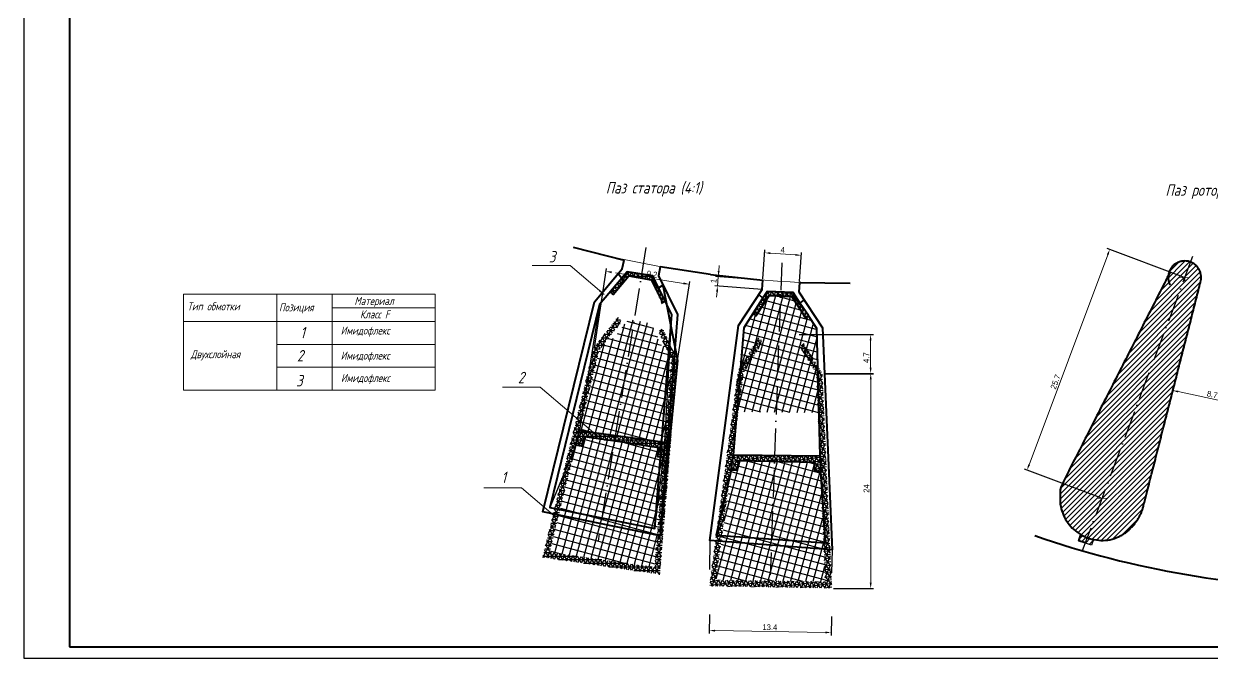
# Model space of a CAD drawing. Header units: millimetres. Extents: x 0 to 840, y 0 to 594.
# Drawn here: x 0 to 520, y 0 to 277 of the extents above; entities that cross this region are included whole.
import ezdxf

# ---------------------------------------------------------------- set-up
doc = ezdxf.new("R2010")
doc.units = ezdxf.units.MM
doc.linetypes.add('ACAD_ISO10W100', pattern=[18, 12, -3, 0, -3])
for name, color, linetype, lineweight in [('Размеры', 2, 'Continuous', 15), ('РамкаТолстая', 7, 'Continuous', 40), ('Толстая', 5, 'Continuous', 40), ('Тонкая', 3, 'Continuous', 20), ('ШтрихП', 7, 'ACAD_ISO10W100', 13)]:
    doc.layers.add(name, color=color, linetype=linetype, lineweight=lineweight)
doc.styles.add('ГОСТ', font='gost.shx', dxfattribs={"oblique": 15, "height": 5})
doc.dimstyles.new('1to4', dxfattribs={"dimtxt": 2.5, "dimasz": 2.5, "dimexe": 1.25, "dimexo": 0.625, "dimtad": 1, "dimlfac": 0.25, "dimtxsty": 'Standard', "dimcen": 2.5, "dimadec": 0, "dimazin": 0, "dimtfac": 1, "dimtmove": 0, "dimatfit": 3, "dimfxl": 1, "dimlwd": -1, "dimarcsym": 0})
doc.dimstyles.get("Standard").update_dxf_attribs({"dimtxt": 2.5, "dimasz": 2.5, "dimexe": 1.25, "dimexo": 0.625, "dimtad": 1, "dimdec": 4, "dimdsep": 46, "dimlunit": 6, "dimtxsty": 'Standard', "dimcen": 2.5, "dimadec": 0, "dimazin": 0, "dimtfac": 1, "dimtdec": 4, "dimtmove": 0, "dimatfit": 3, "dimfxl": 1, "dimtolj": 1, "dimtzin": 0, "dimlwd": -1, "dimarcsym": 0})
pattern_1 = [(0, (34.8392, -6.1658), (0, 1.5875), []), (60, (34.8392, -6.1658), (-1.374815, 0.79375), []), (120, (34.8392, -6.1658), (-1.374815, -0.79375), [])]

# ---------------------------------------------------------------- blocks, each defined once
blk = doc.blocks.new('*D13')
at = {"layer": 'Defpoints', "color": 0, "lineweight": -3, "transparency": 16777216}
for p in [(339.89, 175.95), (323.1, 165.06), (339.07, 163.96)]:
    blk.add_point(p, dxfattribs=at)
at = {"layer": 'Размеры', "color": 0, "lineweight": -2, "transparency": 16777216}
for p, q in [((323.14, 165.68), (324.01, 178.3)), ((339.11, 164.58), (339.98, 177.2))]:
    blk.add_line(p, q, dxfattribs=at)
at = {"layer": 'Размеры', "color": 0, "transparency": 16777216}
blk.add_line((326.42, 176.88), (337.4, 176.12), dxfattribs=at)
at = {"layer": 'Размеры', "color": 0, "lineweight": -3, "transparency": 16777216}
for points in [[(326.45, 177.29), (326.39, 176.46), (323.92, 177.05)], [(337.42, 176.54), (337.37, 175.71), (339.89, 175.95)]]:
    blk.add_solid(points, dxfattribs=at)
at = {"layer": 'Размеры', "color": 0, "transparency": 16777216, "insert": (331.82, 178.38), "char_height": 2.5, "attachment_point": 5, "rotation": 356.0673}
blk.add_mtext('4', dxfattribs=at)
blk = doc.blocks.new('*D29')
at = {"layer": 'Defpoints', "color": 0, "linetype": 'ByBlock', "lineweight": -3, "transparency": 16777216}
for p in [(507.52, 166.26), (438.6, 82.15), (471.37, 69.86, -2.09)]:
    blk.add_point(p, dxfattribs=at)
at = {"layer": 'ШтрихП', "color": 0, "linetype": 'ByBlock', "lineweight": -2, "transparency": 16777216}
for p, q in [((506.93, 166.48), (473.58, 178.99)), ((470.79, 70.08), (437.43, 82.59))]:
    blk.add_line(p, q, dxfattribs=at)
at = {"layer": 'ШтрихП', "color": 0, "linetype": 'ByBlock', "transparency": 16777216}
blk.add_line((473.87, 176.21), (439.48, 84.49), dxfattribs=at)
at = {"layer": 'ШтрихП', "color": 0, "linetype": 'ByBlock', "lineweight": -3, "transparency": 16777216}
for points in [[(473.48, 176.36), (474.26, 176.07), (474.75, 178.55)], [(439.09, 84.63), (439.87, 84.34), (438.6, 82.15)]]:
    blk.add_solid(points, dxfattribs=at)
at = {"layer": 'ШтрихП', "color": 0, "linetype": 'ByBlock', "transparency": 16777216, "insert": (451.05, 120.69), "char_height": 2.5, "attachment_point": 5, "rotation": 69.4465}
blk.add_mtext('25.7', dxfattribs=at)
blk = doc.blocks.new('*D30')
at = {"layer": 'Defpoints', "color": 0, "linetype": 'ByBlock', "lineweight": -3, "transparency": 16777216}
for p in [(502.15, 116.96), (499.92, 106.47), (533.97, 99.22)]:
    blk.add_point(p, dxfattribs=at)
at = {"layer": 'ШтрихП', "color": 0, "linetype": 'ByBlock', "lineweight": -2, "transparency": 16777216}
for p, q in [((500.05, 107.08), (502.41, 118.18)), ((534.1, 99.84), (536.47, 110.93))]:
    blk.add_line(p, q, dxfattribs=at)
at = {"layer": 'ШтрихП', "color": 0, "linetype": 'ByBlock', "transparency": 16777216}
blk.add_line((533.76, 110.23), (504.6, 116.43), dxfattribs=at)
at = {"layer": 'ШтрихП', "color": 0, "linetype": 'ByBlock', "lineweight": -3, "transparency": 16777216}
for points in [[(504.68, 116.84), (504.51, 116.03), (502.15, 116.96)], [(533.85, 110.63), (533.67, 109.82), (536.21, 109.71)]]:
    blk.add_solid(points, dxfattribs=at)
at = {"layer": 'ШтрихП', "color": 0, "linetype": 'ByBlock', "transparency": 16777216, "insert": (519.57, 115.16), "char_height": 2.5, "attachment_point": 5, "rotation": 347.9826}
blk.add_mtext('8.7', dxfattribs=at)
blk = doc.blocks.new('*D31')
at = {"layer": 'Defpoints', "color": 0, "linetype": 'ByBlock', "lineweight": -3, "transparency": 16777216}
for p in [(349.18, 124.26), (353.39, 30.44), (370.25, 30.44)]:
    blk.add_point(p, dxfattribs=at)
at = {"layer": 'ШтрихП', "color": 0, "linetype": 'ByBlock', "lineweight": -2, "transparency": 16777216}
for p, q in [((349.81, 124.26), (371.5, 124.26)), ((354.01, 30.44), (371.5, 30.44))]:
    blk.add_line(p, q, dxfattribs=at)
at = {"layer": 'ШтрихП', "color": 0, "linetype": 'ByBlock', "transparency": 16777216}
blk.add_line((370.25, 121.76), (370.25, 32.94), dxfattribs=at)
at = {"layer": 'ШтрихП', "color": 0, "linetype": 'ByBlock', "lineweight": -3, "transparency": 16777216}
for points in [[(369.84, 121.76), (370.67, 121.76), (370.25, 124.26)], [(369.84, 32.94), (370.67, 32.94), (370.25, 30.44)]]:
    blk.add_solid(points, dxfattribs=at)
at = {"layer": 'ШтрихП', "color": 0, "linetype": 'ByBlock', "transparency": 16777216, "insert": (368.38, 74.11), "char_height": 2.5, "attachment_point": 5, "rotation": 90}
blk.add_mtext('24', dxfattribs=at)
blk = doc.blocks.new('*D32')
at = {"layer": 'Defpoints', "color": 0, "linetype": 'ByBlock', "lineweight": -3, "transparency": 16777216}
for p in [(338.36, 141.31, -1070.04), (349.27, 124.33), (370.22, 124.33)]:
    blk.add_point(p, dxfattribs=at)
at = {"layer": 'ШтрихП', "color": 0, "linetype": 'ByBlock', "lineweight": -2, "transparency": 16777216}
for p, q in [((338.99, 141.31), (371.47, 141.31)), ((349.9, 124.33), (371.47, 124.33))]:
    blk.add_line(p, q, dxfattribs=at)
at = {"layer": 'ШтрихП', "color": 0, "linetype": 'ByBlock', "transparency": 16777216}
blk.add_line((370.22, 138.81), (370.22, 126.83), dxfattribs=at)
at = {"layer": 'ШтрихП', "color": 0, "linetype": 'ByBlock', "lineweight": -3, "transparency": 16777216}
for points in [[(369.8, 138.81), (370.63, 138.81), (370.22, 141.31)], [(369.8, 126.83), (370.63, 126.83), (370.22, 124.33)]]:
    blk.add_solid(points, dxfattribs=at)
at = {"layer": 'ШтрихП', "color": 0, "linetype": 'ByBlock', "transparency": 16777216, "insert": (368.34, 131.25), "char_height": 2.5, "attachment_point": 5, "rotation": 90}
blk.add_mtext('4.7', dxfattribs=at)
blk = doc.blocks.new('*D33')
at = {"layer": 'Defpoints', "color": 0, "lineweight": -3, "transparency": 16777216}
for p in [(303.6, 166.58), (323.7, 165), (323.39, 161.01)]:
    blk.add_point(p, dxfattribs=at)
at = {"layer": 'Размеры', "color": 0, "transparency": 16777216}
for p, q in [((303.8, 169.08), (304, 171.57)), ((303.29, 162.6), (303.6, 166.58)), ((303.09, 160.1), (302.9, 157.61))]:
    blk.add_line(p, q, dxfattribs=at)
at = {"layer": 'Размеры', "color": 0, "lineweight": -2, "transparency": 16777216}
for p, q in [((323.08, 165.05), (302.36, 166.68)), ((322.76, 161.06), (302.04, 162.69))]:
    blk.add_line(p, q, dxfattribs=at)
at = {"layer": 'Размеры', "color": 0, "lineweight": -3, "transparency": 16777216}
for points in [[(303.38, 169.11), (304.22, 169.04), (303.6, 166.58)], [(302.68, 160.14), (303.51, 160.07), (303.29, 162.6)]]:
    blk.add_solid(points, dxfattribs=at)
at = {"layer": 'Размеры', "color": 0, "transparency": 16777216, "insert": (301.58, 164.74), "char_height": 2.5, "attachment_point": 5, "rotation": 85.493}
blk.add_mtext('1', dxfattribs=at)
blk = doc.blocks.new('*D36')
at = {"layer": 'Defpoints', "color": 0, "linetype": 'ByBlock', "lineweight": -3, "transparency": 16777216}
for p in [(299.82, 19.76), (353.07, 18.9), (352.95, 11.21)]:
    blk.add_point(p, dxfattribs=at)
at = {"layer": 'ШтрихП', "color": 0, "linetype": 'ByBlock', "lineweight": -2, "transparency": 16777216}
for p, q in [((299.81, 19.13), (299.67, 10.82)), ((353.06, 18.28), (352.93, 9.96))]:
    blk.add_line(p, q, dxfattribs=at)
at = {"layer": 'ШтрихП', "color": 0, "linetype": 'ByBlock', "transparency": 16777216}
blk.add_line((302.19, 12.03), (350.45, 11.25), dxfattribs=at)
at = {"layer": 'ШтрихП', "color": 0, "linetype": 'ByBlock', "lineweight": -3, "transparency": 16777216}
for points in [[(302.2, 12.44), (302.19, 11.61), (299.69, 12.07)], [(350.45, 11.67), (350.44, 10.84), (352.95, 11.21)]]:
    blk.add_solid(points, dxfattribs=at)
at = {"layer": 'ШтрихП', "color": 0, "linetype": 'ByBlock', "lineweight": -3, "transparency": 16777216, "insert": (326.17, 13.52), "char_height": 2.5, "attachment_point": 5, "rotation": 359.081}
blk.add_mtext('13.4', dxfattribs=at)
blk = doc.blocks.new('*D37')
at = {"layer": 'Defpoints', "color": 0, "linetype": 'ByBlock', "lineweight": -3, "transparency": 16777216}
for p in [(254.58, 168.91), (249.36, 134.91, -1134.94), (285.72, 129.33, -1134.94)]:
    blk.add_point(p, dxfattribs=at)
at = {"layer": 'ШтрихП', "color": 0, "linetype": 'ByBlock', "lineweight": -2, "transparency": 16777216}
for p, q in [((249.46, 135.53), (254.77, 170.14)), ((285.81, 129.95), (291.12, 164.56))]:
    blk.add_line(p, q, dxfattribs=at)
at = {"layer": 'ШтрихП', "color": 0, "transparency": 16777216}
blk.add_line((288.46, 163.71), (257.05, 168.53), dxfattribs=at)
at = {"layer": 'ШтрихП', "color": 0, "linetype": 'ByBlock', "lineweight": -3, "transparency": 16777216}
for points in [[(257.11, 168.94), (256.99, 168.12), (254.58, 168.91)], [(288.53, 164.12), (288.4, 163.3), (290.93, 163.33)]]:
    blk.add_solid(points, dxfattribs=at)
at = {"layer": 'ШтрихП', "color": 0, "linetype": 'ByBlock', "lineweight": -3, "transparency": 16777216, "insert": (274.66, 167.72), "char_height": 2.5, "attachment_point": 5, "rotation": 351.2752}
blk.add_mtext('9.2', dxfattribs=at)

msp = doc.modelspace()

# ---------------------------------------------------------------- hatches: boundary and pattern name
at = {"layer": 'ШтрихП', "linetype": 'ByBlock', "lineweight": -3}
h = msp.add_hatch(dxfattribs=at)
h.set_pattern_fill('ANSI31', color=256, scale=0.5)
h.set_pattern_definition([(45, (78.9873, 0.6574), (-1.122532, 1.122532), [])])
edge = h.paths.add_edge_path()
edge.add_spline(control_points=[(454.5585, 77.3318), (449.6278, 66.2382), (457.887, 57.3407), (466.1461, 48.4431), (477.5755, 52.5357)], knot_values=[1, 1, 1, 2.16644379, 2.16644379, 3.33288758, 3.33288758, 3.33288758], weights=[1, 0.83469264, 1, 0.83469264, 1], degree=2, periodic=0)
edge.add_spline(control_points=[(477.5755, 52.5357), (487.3875, 56.6283), (489.5707, 66.7727)], knot_values=[3.33288758, 3.33288758, 3.33288758, 4.49933138, 4.49933138, 4.49933138], weights=[1, 0.83469264, 1], degree=2, periodic=0)
edge.add_spline(control_points=[(489.5707, 66.7727), (502.0317, 115.5897), (514.4926, 164.4066)], knot_values=[4.49933138, 4.49933138, 4.49933138, 5.49933138, 5.49933138, 5.49933138], weights=[1, 1, 1], degree=2, periodic=0)
edge.add_spline(control_points=[(514.4926, 164.4066), (515.8906, 169.6531), (511.2366, 172.4497), (506.5827, 175.2463), (502.6063, 171.5492), (500.669, 169.7479), (500.3549, 167.1212)], knot_values=[5.49933138, 5.49933138, 5.49933138, 6.7894429, 6.7894429, 8.07955443, 8.07955443, 8.78033293, 8.78033293, 8.78033293], weights=[1, 0.79906624, 1, 0.79906624, 1, 0.89085435, 0.90028283], degree=2, periodic=0)
edge.add_spline(control_points=[(500.3549, 167.1212), (477.4567, 122.2265), (454.5585, 77.3318)], knot_values=[0.01703538, 0.01703538, 0.01703538, 1, 1, 1], weights=[1, 1, 1], degree=2, periodic=0)
h = msp.add_hatch(dxfattribs=at)
h.set_pattern_fill('NET3', color=256, scale=0.5)
h.set_pattern_definition(pattern_1)
h.paths.add_polyline_path([(274.2818, 165.2575), (279.1657, 154.672), (280.3574, 155.463), (277.5282, 161.7824), (274.9941, 167.0878), (263.8458, 168.9561), (261.464, 165.9925), (256.555, 159.7092), (257.6107, 158.3461), (264.4446, 167.0135)])
h = msp.add_hatch(dxfattribs=at)
h.set_pattern_fill('NET', color=256, angle=75)
h.set_pattern_definition([(75, (34.8392, -6.166), (-3.066814, 0.82175), []), (165, (34.8392, -6.166), (-0.82175, -3.066814), [])])
h.paths.add_polyline_path([(343.0206, 149.0661), (341.9332, 148.1292), (335.8242, 158.0105), (325.8482, 158.4978), (320.0946, 149.0246), (318.8765, 150.2389), (314.7458, 143.4378), (310.153, 107.6479), (348.2056, 107.2754), (346.6938, 143.1248)])
h = msp.add_hatch(dxfattribs=at)
h.set_pattern_fill('NET3', color=256, scale=0.5, angle=7.45737)
h.set_pattern_definition([(7.4574, (120.6305, -43.0646), (-0.206039, 1.5740725), []), (67.4574, (120.6305, -43.0646), (-1.466206, 0.608601), []), (127.4574, (120.6305, -43.0646), (-1.260167, -0.9654714), [])])
h.paths.add_polyline_path([(335.8239, 157.9505), (341.933, 148.0692), (343.0204, 149.0061), (339.361, 154.9613), (336.2886, 159.8942), (324.9925, 160.2998), (323.0395, 157.0509), (318.8758, 150.1796), (320.0944, 148.9646), (325.8479, 158.4378)])
h = msp.add_hatch(dxfattribs=at)
h.set_pattern_fill('NET3', color=256, scale=0.5)
h.set_pattern_definition(pattern_1)
h.paths.add_polyline_path([(249.3668, 135.8397), (259.8312, 149.1117), (261.3911, 147.0974), (251.5744, 134.6494), (229.8857, 46.3354), (275.8336, 39.7173), (283.2212, 130.2605), (277.4547, 142.7591), (279.3686, 144.0295), (285.8124, 129.9516), (278.0832, 36.6495), (226.8295, 44.0453)])
h = msp.add_hatch(dxfattribs=at)
h.set_pattern_fill('NET', color=256, angle=75)
h.set_pattern_definition([(75, (34.8392, -5.0846), (-3.066814, 0.82175), []), (165, (34.8392, -5.0846), (-0.82175, -3.066814), [])])
h.paths.add_polyline_path([(280.2847, 136.6253), (279.0929, 135.8343), (274.2091, 146.4199), (264.3719, 148.1759), (257.538, 139.5084), (256.4823, 140.8716), (251.5736, 134.6459), (242.8804, 99.5145), (280.1919, 94.3486), (283.2212, 130.2605)])
h = msp.add_hatch(dxfattribs=at)
h.set_pattern_fill('NET3', color=256, scale=0.5, angle=7.674166)
h.set_pattern_definition([(7.67417, (118.916, -43.7089), (-0.211994, 1.5732816), []), (67.67417, (118.916, -43.7089), (-1.468499, 0.603049), []), (127.67417, (118.916, -43.7089), (-1.256505, -0.970233), [])])
h.paths.add_polyline_path([(312.3322, 125.5417), (321.2827, 140.0995), (323.0459, 138.3619), (314.6729, 124.5402), (302.6085, 34.1869), (350.4434, 33.5038), (346.6209, 124.2271), (339.2862, 136.1184), (341.0259, 137.6473), (349.0955, 124.4346), (353.2943, 30.6118), (299.8354, 31.5236)])
h = msp.add_hatch(dxfattribs=at)
h.set_pattern_fill('NET3', color=256, scale=0.5)
h.set_pattern_definition(pattern_1)
h.paths.add_polyline_path([(280.1919, 94.3486), (279.7336, 87.5427), (277.2055, 87.9631), (277.5601, 91.8047), (259.5588, 94.5869), (245.1361, 96.704), (243.8082, 92.6287), (241.3331, 93.0164), (242.8804, 99.5145)])
h = msp.add_hatch(dxfattribs=at)
h.set_pattern_fill('NET', color=256, angle=75)
h.set_pattern_definition([(75, (34.8392, -15.7957), (-3.066814, 0.82175), []), (165, (34.8392, -15.7957), (-0.82175, -3.066814), [])])
h.paths.add_polyline_path([(275.8278, 39.7327), (279.7336, 87.5427), (277.2055, 87.9631), (277.2055, 91.8595), (245.1361, 96.704), (243.8082, 92.6287), (241.3331, 93.0164), (229.8858, 46.3355)])
h = msp.add_hatch(dxfattribs=at)
h.set_pattern_fill('NET3', color=256, scale=0.5, angle=7.327767)
h.set_pattern_definition([(7.3278, (118.3446, -42.6129), (-0.202478, 1.5745345), []), (67.3278, (118.3446, -42.6129), (-1.464826, 0.611916), []), (127.3278, (118.3446, -42.6129), (-1.262348, -0.962618), [])])
h.paths.add_polyline_path([(348.199, 88.3807), (348.5566, 81.6029), (345.8638, 81.66), (345.6752, 85.5232), (328.3784, 85.9789), (312.4626, 86.2533), (311.9436, 82.057), (309.2435, 82.1313), (310.0801, 88.7499)])
h = msp.add_hatch(dxfattribs=at)
h.set_pattern_fill('NET', color=256, angle=75)
h.set_pattern_definition([(75, (330.529, 52.7377), (-3.06681, 0.82175), []), (165, (330.529, 52.7377), (-0.82175, -3.06681), [])])
h.paths.add_polyline_path([(350.4434, 33.5038), (348.4179, 81.5919), (345.8638, 81.66), (345.6752, 85.5232), (312.4626, 86.2533), (311.9419, 82.0436), (309.2435, 82.1313), (302.6085, 34.1869)])
h = msp.add_hatch(dxfattribs=at)
h.set_pattern_fill('ANSI31', color=256, scale=0.5)
h.set_pattern_definition([(45, (8.4373, -39.4702), (-1.122532, 1.122532), [])])
edge = h.paths.add_edge_path()
edge.add_line((467.6867, 51.8131), (466.8454, 49.3589))
edge.add_line((466.8454, 49.3589), (461.1895, 51.2981))
edge.add_line((461.1895, 51.2981), (462.0888, 53.9189))
edge.add_line((462.0888, 53.9189), (467.6867, 51.8131))
edge.add_line((545.7677, 38.4854), (545.5305, 35.6225))
edge.add_line((545.5305, 35.6225), (539.572, 36.1176))
edge.add_line((539.572, 36.1176), (539.8112, 38.9893))
edge.add_line((539.8112, 38.9893), (545.7677, 38.4854))

# ---------------------------------------------------------------- linework, layer by layer
at = {"color": 7, "linetype": 'Continuous'}
for p, q in [((0, 594), (0, 0)), ((0, 0), (840, 0))]:
    msp.add_line(p, q, dxfattribs=at)
at = {"layer": 'РамкаТолстая', "color": 7, "linetype": 'Continuous'}
for p, q in [((20, 589), (20, 5)), ((20, 5), (835, 5))]:
    msp.add_line(p, q, dxfattribs=at)
at = {"layer": 'Толстая', "color": 7}
for p, q in [((240.1369, 179.5696, 1072.4905), (262.4546, 173.9056, 1072.4905)), ((272.349, 172.76, 1072.4905), (272.349, 172.76, 1072.4905)), ((300.1882, 167.6235, 1072.4905), (278.169, 170.8702, 1072.4905)), ((300.223, 167.6189, 1072.4905), (323.0982, 165.0572, 1072.4905)), ((361.32, 163.6155, 1072.4905), (339.0654, 163.9596, 1072.4905)), ((321.3551, 158.8726, 1067.0192), (323.1189, 157.2571, 1060.0225)), ((339.3572, 155.14, 1052.6822), (341.098, 156.3248, 1072.4905))]:
    msp.add_line(p, q, dxfattribs=at)
at = {"layer": 'Толстая', "color": 7, "elevation": 1071.8754}
msp.add_lwpolyline([(464.0274, 50.3251), (461.1895, 51.2981), (462.0888, 53.9189)], dxfattribs=at)
at = {"layer": 'Толстая', "color": 7}
for points in [[(278.169, 170.8702, 1072.4905), (277.4935, 166.9276, 1072.4905), (285.7976, 150.0708, 1007.5947), (278.1479, 53.4115, 1182.2269), (226.906, 63.8556, 1007.5947), (249.4432, 155.6499, 1007.5947), (261.6384, 169.9898, 1072.4905), (262.4546, 173.9056, 1072.4905)], [(339.0654, 163.9596, 1072.4905), (338.8753, 159.9641, 1072.4905), (349.1719, 144.2449, 1007.5947), (353.3591, 47.3739, 1182.2269), (299.9118, 51.3338, 1007.5947), (312.4086, 145.3519, 1007.5947), (322.7652, 161.0711, 1072.4905), (323.0982, 165.0572, 1072.4905)]]:
    msp.add_polyline3d(points, dxfattribs=at)
for points in [[(249.4432, 155.6499, 1007.5947), (259.9039, 167.9503, 1063.2608), (261.464, 165.9925, 1060.0225), (251.65, 154.4526, 1007.7979), (229.9612, 65.8798, 1022.8267), (275.8986, 56.5793, 1176.5038), (283.2976, 150.0708, 1007.5947), (277.5282, 161.7824, 1052.6822), (279.4418, 162.9728, 1057.2649), (285.8124, 129.9516, 2142.532), (278.1479, 53.4115, 1182.2269), (226.906, 63.8556, 1007.5947)], [(274.2817, 165.2126, 1065.888), (279.1681, 155.2936, 1027.7017), (280.3596, 156.0348, 1030.5552), (277.5282, 161.7824, 1052.6822), (274.9935, 166.9276, 1072.4905), (263.8452, 168.7924, 1072.6936), (261.464, 165.9925, 1060.0225), (256.557, 160.2225, 1033.9102), (257.6128, 158.8976, 1031.7187), (264.4443, 166.9305, 1068.0722)], [(343.0226, 149.578, 1030.5552), (341.9354, 148.6909, 1027.7017), (335.8238, 157.9056, 1065.888), (325.8476, 158.3548, 1068.0722), (320.0965, 149.5161, 1031.7187), (318.8803, 150.6956, 1033.9102), (314.7493, 144.3469, 1007.7979), (310.0801, 88.7499, 2142.5482), (348.1327, 88.3817, 2142.3065), (346.6974, 144.0374, 1007.5947)], [(335.8047, 157.9412, 1065.888), (341.9372, 148.7403, 1027.7017), (343.0224, 149.6299, 1030.5552), (339.469, 154.9613, 1052.6822), (336.2879, 159.7341, 1072.4905), (324.9919, 160.1362, 1072.6936), (322.9943, 157.0509, 1060.0225), (318.8777, 150.6928, 1033.9102), (320.0965, 149.5161, 1031.7187), (325.8276, 158.3678, 1068.0722)], [(280.1919, 94.3486, 2142.3016), (279.7336, 87.5427, 2142.532), (277.2055, 87.9631, 2142.532), (277.5601, 91.8047, 2142.532), (259.5588, 94.5869, 2142.532), (245.1361, 96.704, 2142.532), (243.8082, 92.6287, 2142.532), (241.3331, 93.0164, 2142.532), (242.8804, 99.5145, 2142.5411)], [(348.1327, 88.3817, 2142.3065), (348.4179, 81.5919, 2142.532), (345.8638, 81.66, 2142.532), (345.6752, 85.5232, 2142.532), (328.3784, 85.9789, 2142.532), (312.4626, 86.2533, 2142.532), (311.9436, 82.057, 2142.532), (309.2435, 82.1313, 2142.532), (310.0801, 88.7499, 2142.5482)], [(350.5085, 50.3658, 1176.5038), (348.4179, 81.5919, 2142.532), (345.8638, 81.66, 2142.532), (345.6752, 85.5232, 2142.532), (312.4626, 86.2533, 2142.532), (311.9419, 82.0436, 2142.532), (309.2435, 82.1313, 2142.532), (302.6839, 53.7312, 1022.8267)]]:
    msp.add_polyline3d(points, close=True, dxfattribs=at)
msp.add_arc((576.66, 440.7791, 1070.1709), 410, 250.820522, 270, dxfattribs=at)
msp.add_rational_spline([(501.1486, 168.6773, 1127.136), (477.8536, 123.0046, 1097.9576), (454.5585, 77.3318, 1068.7791), (449.6278, 66.2382, 1068.7791), (457.887, 57.3407, 1068.7791), (466.1461, 48.4431, 1068.7791), (477.5755, 52.5357, 1068.7791), (487.3875, 56.6283, 1068.7791), (489.5707, 66.7727, 1070.8708), (502.0317, 115.5897, 1070.8708), (514.4926, 164.4066, 1070.8708), (515.8906, 169.6531, 1070.8708), (511.2366, 172.4497, 1070.8708), (506.5827, 175.2463, 1070.8708), (502.6063, 171.5492, 1070.8708), (498.63, 167.8521, 1070.8708), (501.0809, 163.0072, 1070.8708)], [1, 1, 1, 0.834692635414, 1, 0.834692635414, 1, 0.834692635414, 1, 1, 1, 0.799066240999, 1, 0.799066240999, 1, 0.799066240999, 1], degree=2, knots=[0, 0, 0, 1, 1, 2.16644379, 2.16644379, 3.33288758, 3.33288758, 4.49933138, 4.49933138, 5.49933138, 5.49933138, 6.7894429, 6.7894429, 8.07955443, 8.07955443, 9.36966595, 9.36966595, 9.36966595], dxfattribs=at)
at = {"layer": 'Тонкая', "color": 7, "ltscale": 0.8}
for p, q in [((69.7833, 158.9836), (179.7833, 158.9836)), ((69.7833, 117.0515), (69.7833, 158.9836)), ((110.6748, 158.9836), (110.6748, 117.0515)), ((134.7835, 158.9836), (134.7835, 117.0515)), ((179.7833, 158.9836), (179.7833, 117.0515)), ((179.7833, 153.0176), (134.7835, 153.0176)), ((179.7833, 147.0515), (69.7833, 147.0515)), ((110.6748, 137.0515), (179.7833, 137.0515)), ((179.7833, 127.0515), (110.6748, 127.0515)), ((69.7833, 117.0515), (179.7833, 117.0515))]:
    msp.add_line(p, q, dxfattribs=at)
at = {"layer": 'Тонкая', "color": 7}
msp.add_arc((361.32, 631.8308, 1072.4905), 468.2153, 255.33702, 270, dxfattribs=at)
at = {"layer": 'ШтрихП', "color": 18, "lineweight": -3, "true_color": 0x000000}
for p, q in [((271.9852, 179.3565, 1072.3728), (251.0731, 51.126, 1097.8602)), ((331.3335, 172.7383, 1071.266), (326.3566, 36.3934, 1332.7309)), ((510.9485, 175.4088, 1071.0692), (462.7509, 46.8646, 1068.2802))]:
    msp.add_line(p, q, dxfattribs=at)
at = {"layer": 'ШтрихП', "color": 18, "linetype": 'ByBlock', "true_color": 0x000000}
for p, q in [((509.4601, 166.3323, 1070.8708), (505.4621, 166.1927, 1070.8708)), ((507.5101, 166.5457, 1153.5627), (507.5848, 164.4066, 1070.8708)), ((507.5199, 166.2646, 1070.8708), (507.5199, 166.2646, 1153.5627)), ((339.4857, 164.4915, 1072.4905), (339.4846, 164.4048, 1076.4895)), ((468.9314, 69.7734, 1068.7791), (473.8137, 69.9439, 1068.7791)), ((471.3725, 69.8586, 932.6945), (471.3725, 69.8586, 1204.8638))]:
    msp.add_line(p, q, dxfattribs=at)
at = {"layer": 'ШтрихП', "color": 18, "linetype": 'ByBlock', "lineweight": -2, "true_color": 0x000000}
for p, q in [((299.9118, 51.3338, 1007.5947), (299.7135, 38.673, 859.7886)), ((353.3591, 47.3739, 1182.2269), (353.1364, 37.2854, 1016.2647))]:
    msp.add_line(p, q, dxfattribs=at)
at = {"layer": 'ШтрихП', "color": 18, "linetype": 'ByBlock', "lineweight": -3, "true_color": 0x000000}
for points in [[(280.3596, 156.0348, 1030.5552), (279.1681, 155.2936, 1027.7017), (274.2817, 165.2126, 1065.888), (264.4443, 166.9305, 1068.0722), (257.6128, 158.8976, 1031.7187), (256.557, 160.2225, 1033.9102), (251.65, 154.4526, 1007.7979), (242.8804, 99.5145, 2142.5411), (280.1919, 94.3486, 2142.3016), (283.2976, 150.0708, 1007.5947)], [(275.8986, 56.5793, 1176.5038), (279.7336, 87.5427, 2142.532), (277.2055, 87.9631, 2142.532), (277.2055, 91.8595, 2142.532), (245.1361, 96.704, 2142.532), (243.8082, 92.6287, 2142.532), (241.3331, 93.0164, 2142.532), (229.9612, 65.8798, 1022.8267)]]:
    msp.add_polyline3d(points, close=True, dxfattribs=at)
msp.add_polyline3d([(467.6867, 51.8131, 1069.8727), (466.8454, 49.3589, 1071.8754), (461.1895, 51.2981, 1071.8754), (462.0888, 53.9189, 1071.8754)], dxfattribs=at)

# ---------------------------------------------------------------- texts
at = {"layer": 'Тонкая', "color": 7, "style": 'ГОСТ', "oblique": 15}
for s, height, p in [('Паз статора (4:1)', 5, (254.4626, 202.9513, 1071.266)), ('Паз ротора (4:1)', 5, (499.1207, 201.938, 1070.8708)), ('3', 5, (229.5586, 172.8407, 1007.5947)), ('Материал', 3.5, (144.5307, 154.2526)), ('Тип обмотки', 3.5, (71.5208, 151.9161)), ('Позиция', 3.5, (111.5722, 151.4809)), (' Класс F', 3.5, (145.1974, 148.4193)), ('1', 5, (120.8767, 139.7114)), ('Имидофлекс', 3.5, (138.5621, 141.3491)), ('Двухслойная', 3.5, (72.9993, 131.0097)), ('2', 5, (119.4484, 129.6144)), ('Имидофлекс', 3.5, (138.5621, 130.4147)), ('2', 5, (216.0511, 120.0823, 2142.532)), ('3', 5, (119.0581, 118.7117)), ('Имидофлекс', 3.5, (138.6773, 120.6313)), ('1', 5, (208.782, 76.4566, 2142.532))]:
    msp.add_text(s, height=height, dxfattribs=at).set_placement(p)

# ---------------------------------------------------------------- dimensions: what is measured, and where the dimension line sits
at = {"layer": 'Размеры', "color": 7}
dim = msp.add_linear_dim(base=(339.8897, 175.9507, 1072.4905), p1=(323.0982, 165.0572, 1072.4905), p2=(339.0654, 163.9596, 1072.4905), angle=356.06733, dimstyle='1to4', dxfattribs=at)
dim.commit()
dim.dimension.update_dxf_attribs({"geometry": '*D13', "text_midpoint": (331.6918, 176.5143, 1072.4905), "dimtype": 161})
dim = msp.add_aligned_dim(p1=(323.3869, 161.0113, 1072.4905), p2=(323.7013, 164.9989, 1072.4905), distance=20.16, dimstyle='1to4', dxfattribs=at)
dim.commit()
dim.dimension.update_dxf_attribs({"geometry": '*D33', "text_midpoint": (301.5772, 164.7366, 1072.4905)})
at = {"layer": 'ШтрихП', "color": 18, "linetype": 'ByBlock', "true_color": 0x000000}
for base, p1, p2, angle, text, picture, middle, dimtype in [((438.5982, 82.1473, 1070.8708), (507.5199, 166.2646, 1070.8708), (471.3725, 69.8586, 1068.7791), 249.446494, '25.7', '*D29', (452.8031, 120.0324, 1070.8708), 161), ((370.2153, 124.3293, 2142.532), (338.3633, 141.3109, 1072.4905), (349.2712, 124.3293, 2142.532), 90, '4.7', '*D32', (370.2153, 131.2455, 2142.532), 160), ((370.2529, 30.4364, 2142.532), (349.1833, 124.256, 2142.532), (353.3872, 30.4364, 2142.532), 90, '24', '*D31', (370.2529, 74.1106, 2142.532), 160), ((502.1527, 116.9553, 1070.8708), (533.9743, 99.2244, 1070.8708), (499.9214, 106.4734, 1070.8708), 167.982602, '8.7', '*D30', (519.1792, 113.3308, 1070.8708), 161)]:
    dim = msp.add_linear_dim(base=base, p1=p1, p2=p2, angle=angle, text=text, dimstyle='Standard', override={"dimdec": 2, "dimdsep": 44, "dimlunit": 2, "dimtdec": 2, "dimtolj": 0, "dimtzin": 8}, dxfattribs=at)
    dim.commit()
    dim.dimension.update_dxf_attribs({"geometry": picture, "text_midpoint": middle, "dimtype": dimtype})
at = {"layer": 'ШтрихП', "color": 18, "linetype": 'ByBlock', "lineweight": -3, "true_color": 0x000000}
for base, p1, p2, angle, text, picture, middle in [((254.58, 168.9068, 2142.532), (285.7176, 129.3338, 1007.5947), (249.3632, 134.9129, 1007.5947), 171.275185, '9.2', '*D37', (274.3725, 165.8694, 2142.532)), ((352.9464, 11.2118, 2142.532), (299.8158, 19.7578, 2142.532), (353.0698, 18.9036, 2142.532), 359.081016, '13.4', '*D36', (326.1358, 11.6419, 2142.532))]:
    dim = msp.add_linear_dim(base=base, p1=p1, p2=p2, angle=angle, text=text, dimstyle='Standard', override={"dimdec": 2, "dimdsep": 44, "dimlunit": 2, "dimtdec": 2, "dimtolj": 0, "dimtzin": 8}, dxfattribs=at)
    dim.commit()
    dim.dimension.update_dxf_attribs({"geometry": picture, "text_midpoint": middle, "dimtype": 161})

# ---------------------------------------------------------------- leaders
at = {"layer": 'Тонкая', "color": 7}
for points in [[(253.6947, 158.8492, 1007.5947), (238.8116, 171.5519, 1007.5947), (222.3048, 171.5519, 1007.5947)], [(251.1004, 96.7762, 2142.532), (225.8096, 118.3205, 2142.532), (209.3028, 118.3205, 2142.532)], [(232.5221, 61.6885, 2142.532), (217.639, 74.3912, 2142.532), (201.1322, 74.3912, 2142.532)]]:
    msp.add_leader(points, dimstyle='Standard', override={"dimgap": 0.625, "dimtad": 0, "dimdec": 2, "dimdsep": 44, "dimlunit": 2, "dimtdec": 2, "dimtolj": 0, "dimtzin": 8}, dxfattribs=at)

doc.saveas('drawing.dxf')
